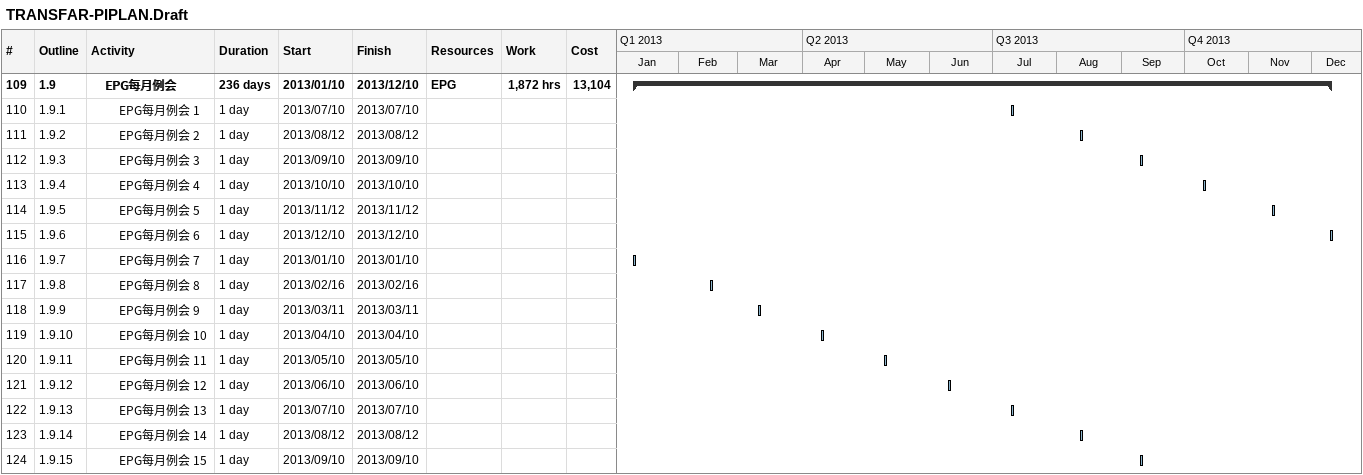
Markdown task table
TRANSFAR-PIPLAN.Draft

| ID | WBS | Task | Duration | Start | Finish | Resources | Work (h) | Cost |
|---|---|---|---|---|---|---|---|---|
| 109 | 1.9 | **EPG每月例会** | 236d | 2013-01-10 | 2013-12-10 | EPG | 1872 | 13104 |
| 110 | 1.9.1 | EPG每月例会 1 | 1d | 2013-07-10 | 2013-07-10 |  |  |  |
| 111 | 1.9.2 | EPG每月例会 2 | 1d | 2013-08-12 | 2013-08-12 |  |  |  |
| 112 | 1.9.3 | EPG每月例会 3 | 1d | 2013-09-10 | 2013-09-10 |  |  |  |
| 113 | 1.9.4 | EPG每月例会 4 | 1d | 2013-10-10 | 2013-10-10 |  |  |  |
| 114 | 1.9.5 | EPG每月例会 5 | 1d | 2013-11-12 | 2013-11-12 |  |  |  |
| 115 | 1.9.6 | EPG每月例会 6 | 1d | 2013-12-10 | 2013-12-10 |  |  |  |
| 116 | 1.9.7 | EPG每月例会 7 | 1d | 2013-01-10 | 2013-01-10 |  |  |  |
| 117 | 1.9.8 | EPG每月例会 8 | 1d | 2013-02-16 | 2013-02-16 |  |  |  |
| 118 | 1.9.9 | EPG每月例会 9 | 1d | 2013-03-11 | 2013-03-11 |  |  |  |
| 119 | 1.9.10 | EPG每月例会 10 | 1d | 2013-04-10 | 2013-04-10 |  |  |  |
| 120 | 1.9.11 | EPG每月例会 11 | 1d | 2013-05-10 | 2013-05-10 |  |  |  |
| 121 | 1.9.12 | EPG每月例会 12 | 1d | 2013-06-10 | 2013-06-10 |  |  |  |
| 122 | 1.9.13 | EPG每月例会 13 | 1d | 2013-07-10 | 2013-07-10 |  |  |  |
| 123 | 1.9.14 | EPG每月例会 14 | 1d | 2013-08-12 | 2013-08-12 |  |  |  |
| 124 | 1.9.15 | EPG每月例会 15 | 1d | 2013-09-10 | 2013-09-10 |  |  |  |
